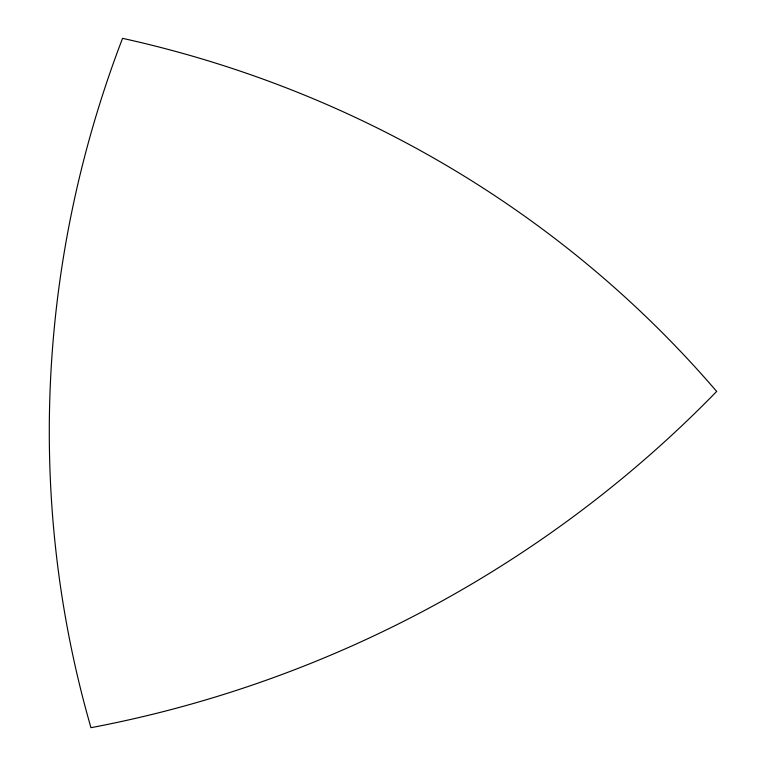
<?xml version="1.0" encoding="UTF-8"?>
<svg xmlns="http://www.w3.org/2000/svg" width="766" height="766" viewBox="0 0 766 766"><rect width="100%" height="100%" fill="white"/><g stroke="black" fill="none" stroke-linecap="round" stroke-linejoin="round"><path stroke-width="1.15" d="M716.679 391.455A1138.755 1096.27 -27 0 0 122.541 38.338A1138.755 1096.27 -27 0 0 90.963 727.69A1138.755 1096.27 -27 0 0 716.679 391.407"/></g></svg>
